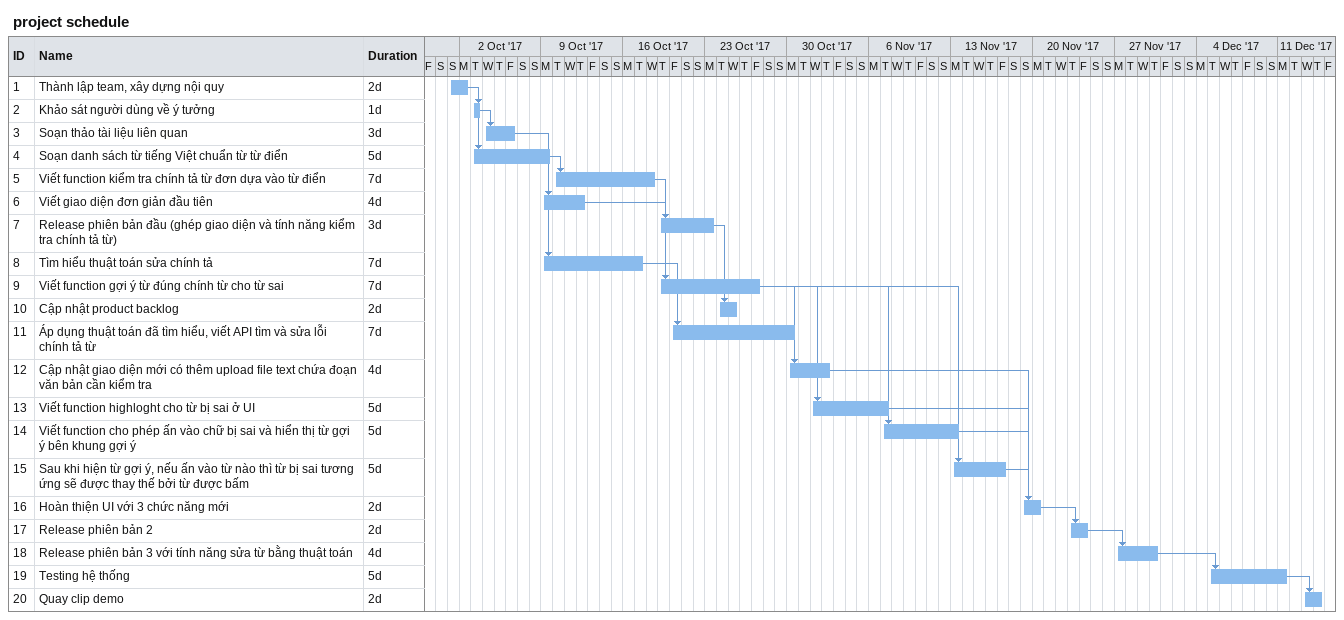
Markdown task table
project schedule

| ID | Task | Duration | Start | Finish | Predecessors |
|---|---|---|---|---|---|
| 1 | Thành lập team, xây dựng nội quy | 2d | 2017-10-01 | 2017-10-02 |  |
| 2 | Khảo sát người dùng về ý tưởng | 1d | 2017-10-03 | 2017-10-03 | 1 |
| 3 | Soạn thảo tài liệu liên quan | 3d | 2017-10-04 | 2017-10-06 | 2 |
| 4 | Soạn danh sách từ tiếng Việt chuẩn từ từ điển | 5d | 2017-10-03 | 2017-10-09 | 1 |
| 5 | Viết function kiểm tra chính tả từ đơn dựa vào từ điển | 7d | 2017-10-10 | 2017-10-18 | 4 |
| 6 | Viết giao diện đơn giản đầu tiên | 4d | 2017-10-09 | 2017-10-12 | 3 |
| 7 | Release phiên bản đầu (ghép giao diện và tính năng kiểm tra chính tả từ) | 3d | 2017-10-19 | 2017-10-23 | 5, 6 |
| 8 | Tìm hiểu thuật toán sửa chính tả | 7d | 2017-10-09 | 2017-10-17 | 3 |
| 9 | Viết function gợi ý từ đúng chính từ cho từ sai | 7d | 2017-10-19 | 2017-10-27 | 5 |
| 10 | Cập nhật product backlog | 2d | 2017-10-24 | 2017-10-25 | 7 |
| 11 | Áp dụng thuật toán đã tìm hiểu, viết API tìm và sửa lỗi chính tả từ | 7d | 2017-10-20 | 2017-10-30 | 8 |
| 12 | Cập nhật giao diện mới có thêm upload file text chứa đoạn văn bản cần kiểm tra | 4d | 2017-10-30 | 2017-11-02 | 9 |
| 13 | Viết function highloght cho từ bị sai ở UI | 5d | 2017-11-01 | 2017-11-07 | 9 |
| 14 | Viết function cho phép ấn vào chữ bị sai và hiển thị từ gợi ý bên khung gợi ý | 5d | 2017-11-07 | 2017-11-13 | 9 |
| 15 | Sau khi hiện từ gợi ý, nếu ấn vào từ nào thì từ bị sai tương ứng sẽ được thay thế bởi từ được bấm | 5d | 2017-11-13 | 2017-11-17 | 9 |
| 16 | Hoàn thiện UI với 3 chức năng mới | 2d | 2017-11-19 | 2017-11-20 | 12, 13, 14, 15 |
| 17 | Release phiên bản 2 | 2d | 2017-11-23 | 2017-11-24 | 16 |
| 18 | Release phiên bản 3 với tính năng sửa từ bằng thuật toán | 4d | 2017-11-27 | 2017-11-30 | 17 |
| 19 | Testing hệ thống | 5d | 2017-12-05 | 2017-12-11 | 18 |
| 20 | Quay clip demo | 2d | 2017-12-13 | 2017-12-14 | 19 |
